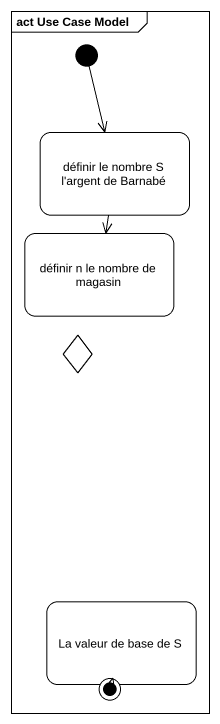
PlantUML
@startuml
mainframe act Use Case Model
hide empty description
state "définir le nombre S l'argent de Barnabé" as définir_le_nombre_S_l
state "définir n le nombre de magasin" as définir_n_le_nombre_de
state choice1 <<choice>>
state "La valeur de base de S" as La_valeur_de_base_de_S
[*] --> définir_le_nombre_S_l
définir_le_nombre_S_l --> définir_n_le_nombre_de
La_valeur_de_base_de_S --> [*]
@enduml
